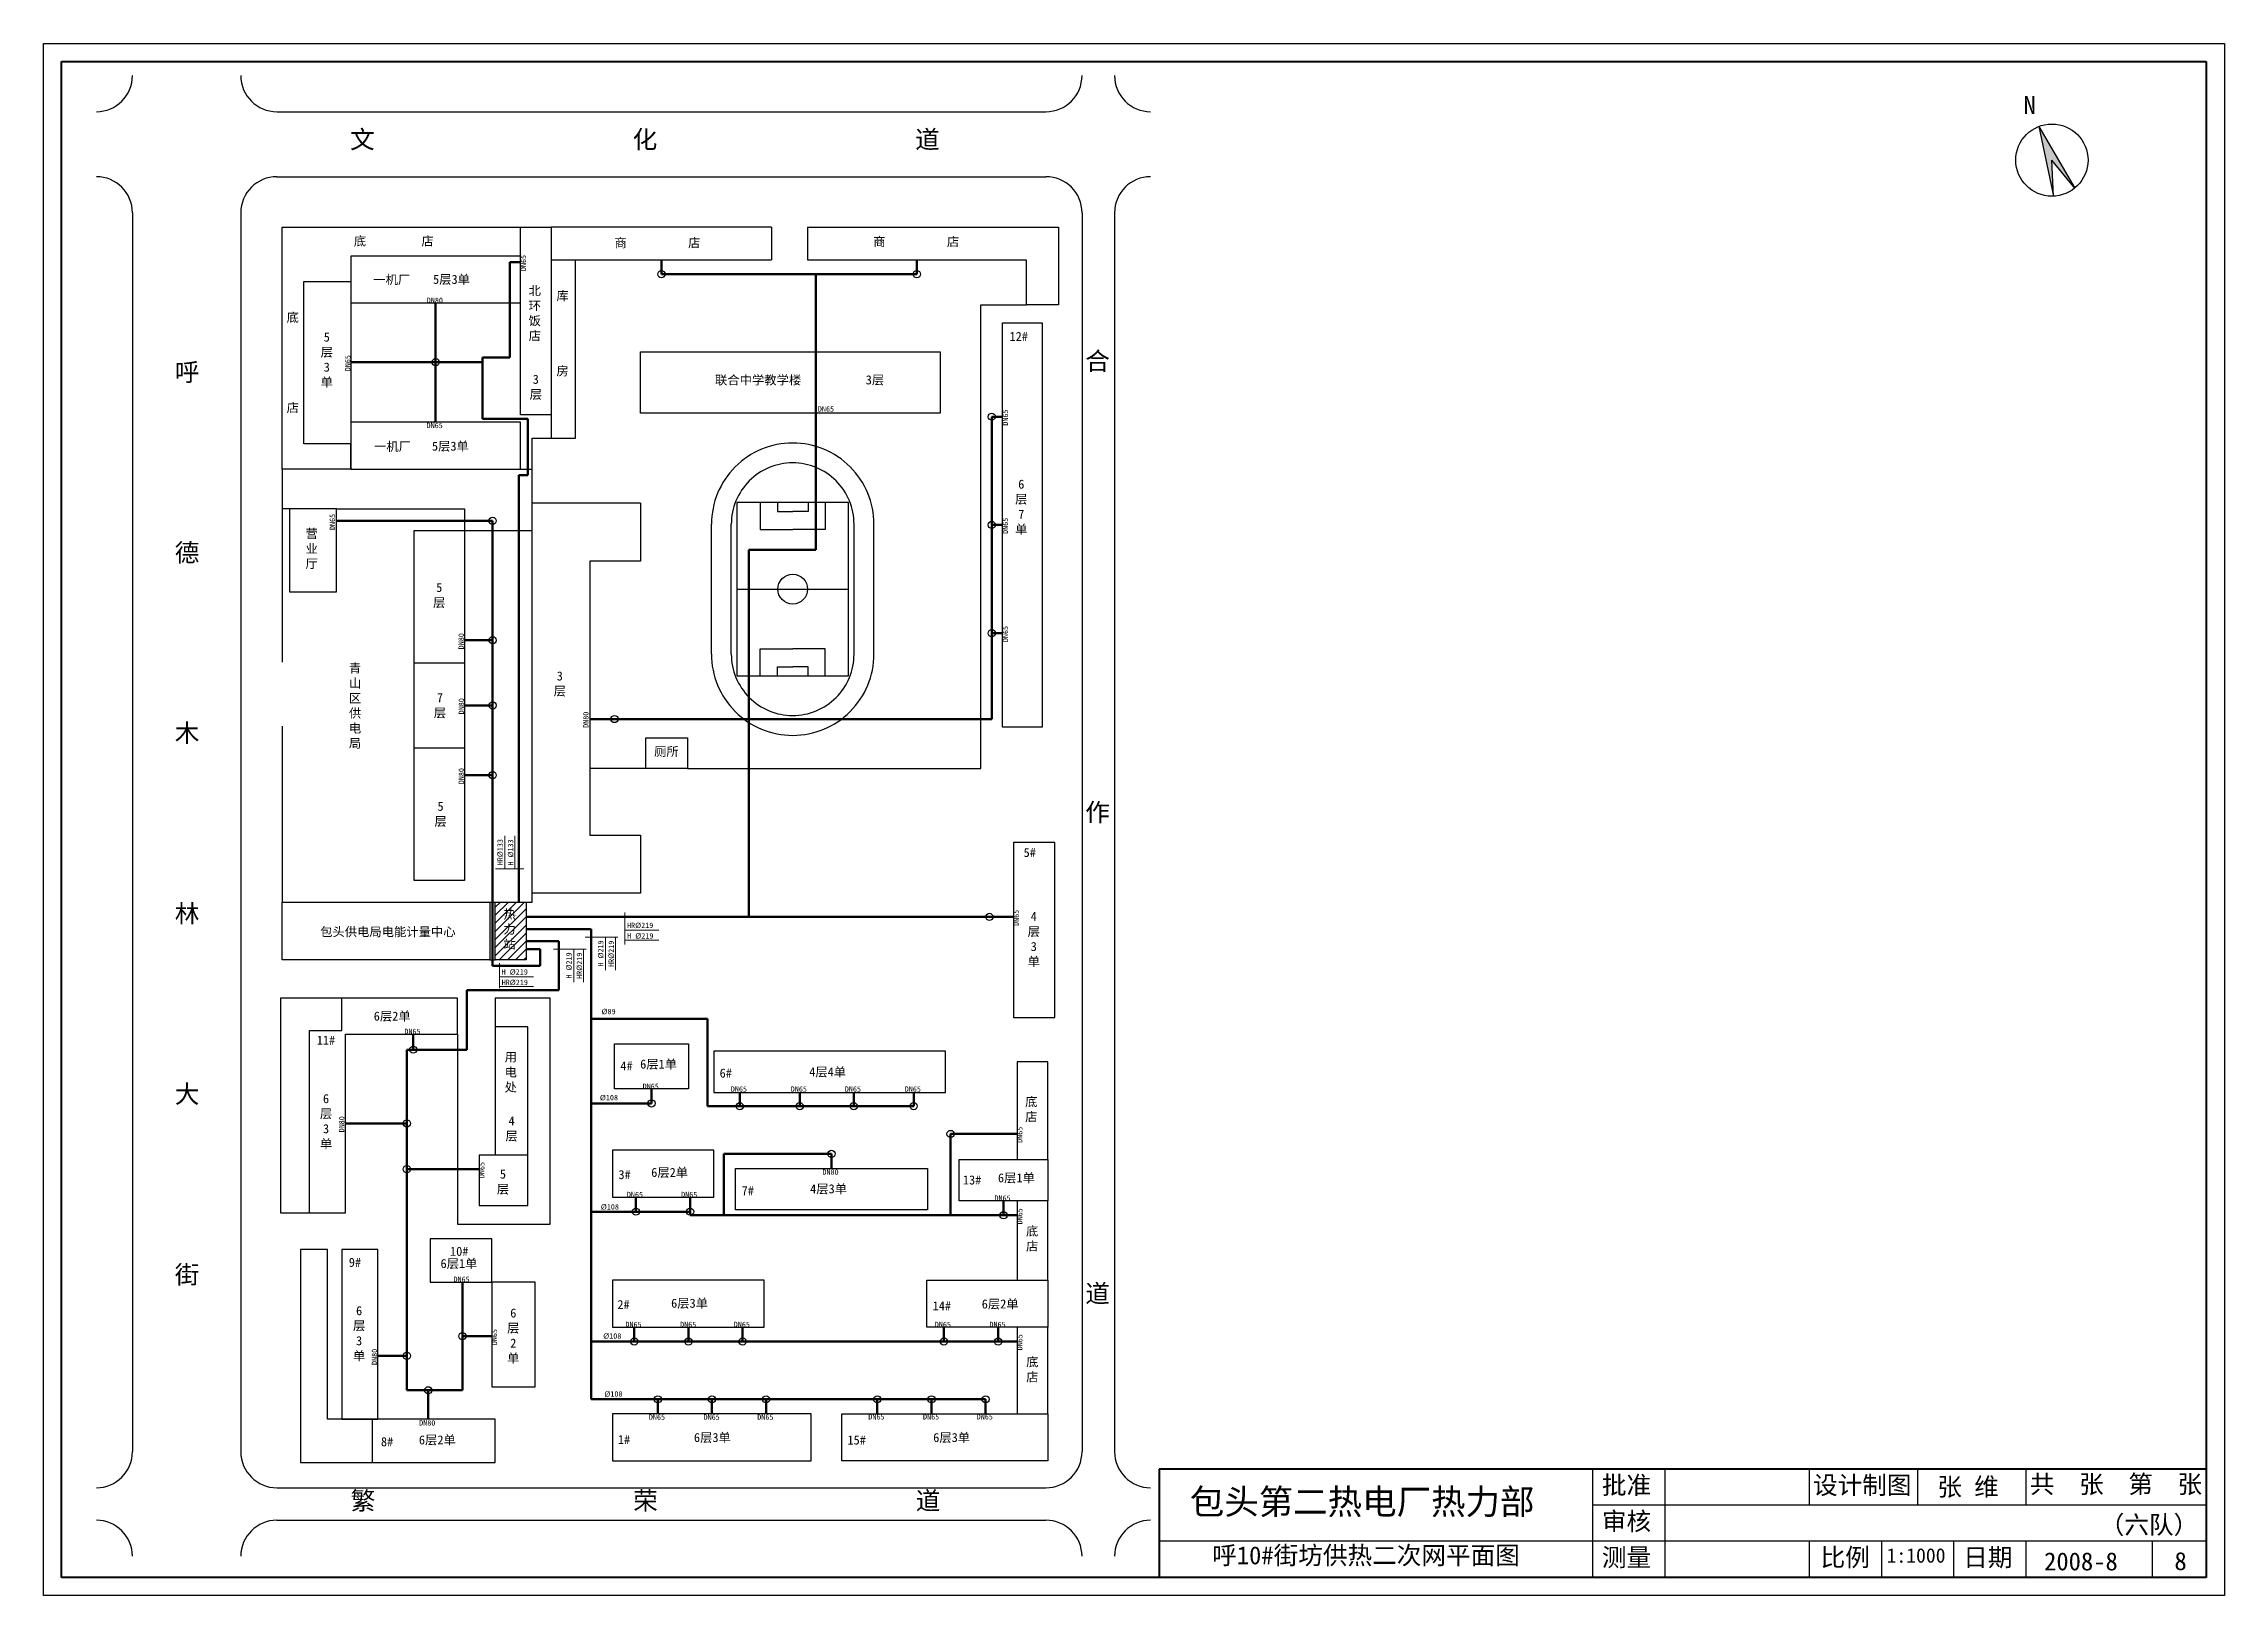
# Model space of a CAD drawing. Header units: millimetres. Extents: x 710 to 1314, y 285 to 715.
import ezdxf

# ---------------------------------------------------------------- set-up
doc = ezdxf.new("R2010")
doc.units = ezdxf.units.MM
doc.layers.add('围栏', color=3, linetype='Continuous')
doc.layers.add('边线', color=1, linetype='Continuous')
doc.layers.add('标注', color=7, linetype='Continuous', lineweight=18)
doc.layers.add('管道', color=7, linetype='Continuous', lineweight=50)

msp = doc.modelspace()

# ---------------------------------------------------------------- hatches: boundary and pattern name
msp.add_hatch(color=256).paths.add_polyline_path([(1262.82, 692.39), (1266.89, 673.07), (1266.41, 683.06), (1272.75, 675.33)])
at = {"layer": '标注'}
h = msp.add_hatch(dxfattribs=at)
h.set_pattern_fill('ANSI31', color=256, scale=0.5, style=0)
h.paths.add_polyline_path([(843.79, 477.47), (835.29, 477.47), (835.29, 461.47), (843.79, 461.47)])
h.paths.add_polyline_path([(836.92, 475.99), (841.57, 475.99), (841.57, 462.49), (836.92, 462.49)], flags=24)

# ---------------------------------------------------------------- linework, layer by layer
at = {"lineweight": 40}
for p, q in [((715.18, 290.35), (715.18, 710.35)), ((715.18, 710.35), (1309.18, 710.35)), ((1309.18, 710.35), (1309.18, 290.35)), ((1309.18, 320.35), (1019.18, 320.35)), ((1019.18, 320.35), (1019.18, 290.35)), ((1309.18, 290.35), (715.18, 290.35))]:
    msp.add_line(p, q, dxfattribs=at)
for p, q in [((774.79, 696.47), (987.79, 696.47)), ((1262.82, 692.39), (1266.89, 673.07)), ((1262.82, 692.39), (1272.75, 675.33)), ((1266.89, 673.07), (1266.41, 683.06)), ((1272.75, 675.33), (1266.41, 683.06)), ((774.79, 678.47), (987.79, 678.47)), ((734.79, 668.47), (734.79, 325.18)), ((764.79, 668.47), (764.79, 325.18)), ((776.29, 597.47), (776.29, 664.47)), ((776.29, 664.47), (842.29, 664.47)), ((842.29, 612.47), (842.29, 664.47)), ((842.29, 664.47), (850.79, 664.47)), ((911.79, 664.47), (850.79, 664.47)), ((850.79, 664.47), (850.79, 655.47)), ((850.79, 664.47), (850.79, 605.97)), ((850.79, 664.47), (850.79, 612.47)), ((911.79, 664.47), (911.79, 655.47)), ((921.79, 664.47), (991.29, 664.47)), ((921.79, 664.47), (921.79, 655.47)), ((991.29, 664.47), (991.29, 642.97)), ((997.79, 668.47), (997.79, 325.18)), ((1006.79, 668.47), (1006.79, 325.18)), ((795.29, 656.47), (795.29, 643.47)), ((842.29, 656.47), (795.29, 656.47)), ((842.29, 643.47), (842.29, 656.47)), ((850.79, 655.47), (911.79, 655.47)), ((857.49, 605.97), (857.49, 655.47)), ((921.79, 655.47), (982.29, 655.47)), ((982.29, 655.47), (982.29, 642.97)), ((782.29, 604.47), (782.29, 649.47)), ((782.29, 649.47), (795.29, 649.47)), ((795.29, 649.47), (795.29, 604.47)), ((795.29, 643.47), (842.29, 643.47)), ((991.29, 642.97), (982.29, 642.97)), ((975.79, 525.97), (975.79, 637.97)), ((975.79, 637.97), (986.79, 637.97)), ((986.79, 637.97), (986.79, 525.97)), ((875.49, 629.97), (958.49, 629.97)), ((875.49, 612.97), (875.49, 629.97)), ((958.49, 629.97), (958.49, 612.97)), ((842.29, 610.47), (795.29, 610.47)), ((795.29, 610.47), (795.29, 597.47)), ((850.79, 612.47), (842.29, 612.47)), ((842.29, 597.47), (842.29, 610.47)), ((958.49, 612.97), (875.49, 612.97)), ((795.29, 604.47), (782.29, 604.47)), ((795.29, 597.47), (795.29, 604.47)), ((850.79, 605.97), (857.49, 605.97)), ((795.29, 597.47), (776.29, 597.47)), ((795.29, 597.47), (842.29, 597.47)), ((778.29, 586.47), (778.29, 563.47)), ((791.29, 586.47), (778.29, 586.47)), ((791.29, 563.47), (791.29, 586.47)), ((875.49, 587.97), (845.49, 587.97)), ((845.49, 479.97), (845.49, 587.97)), ((875.49, 587.97), (875.49, 571.97)), ((902.15, 588.18), (902.15, 540.18)), ((933.15, 588.18), (902.15, 588.18)), ((908.65, 588.18), (908.65, 580.68)), ((913.4, 588.18), (913.4, 585.68)), ((921.9, 588.18), (921.9, 585.68)), ((926.65, 588.18), (926.65, 580.68)), ((933.15, 540.18), (933.15, 588.18)), ((812.79, 580.47), (826.79, 580.47)), ((812.79, 483.47), (812.79, 580.47)), ((826.79, 580.47), (826.79, 483.47)), ((895.15, 546.17), (895.15, 582.16)), ((900.65, 546.17), (900.65, 582.16)), ((908.65, 580.68), (917.65, 580.68)), ((913.4, 585.68), (917.65, 585.68)), ((921.9, 585.68), (917.65, 585.68)), ((926.65, 580.68), (917.65, 580.68)), ((934.65, 546.17), (934.65, 582.16)), ((940.15, 546.17), (940.15, 582.16)), ((875.49, 571.97), (861.49, 571.97)), ((861.49, 571.97), (861.49, 495.97)), ((778.29, 563.47), (791.29, 563.47)), ((902.15, 564.18), (933.15, 564.18)), ((812.79, 543.72), (826.79, 543.72)), ((908.65, 540.18), (908.65, 547.68)), ((908.65, 547.68), (917.65, 547.68)), ((926.65, 547.68), (917.65, 547.68)), ((926.65, 540.18), (926.65, 547.68)), ((902.15, 540.18), (933.15, 540.18)), ((913.4, 540.18), (913.4, 542.68)), ((913.4, 542.68), (917.65, 542.68)), ((921.9, 542.68), (917.65, 542.68)), ((921.9, 540.18), (921.9, 542.68)), ((986.79, 525.97), (975.79, 525.97)), ((812.79, 520.22), (826.79, 520.22)), ((876.99, 522.97), (888.49, 522.97)), ((876.99, 514.47), (876.99, 522.97)), ((888.49, 522.97), (888.49, 514.47)), ((888.49, 514.47), (876.99, 514.47)), ((861.49, 495.97), (875.49, 495.97)), ((875.49, 495.97), (875.49, 479.97)), ((990.29, 493.97), (978.79, 493.97)), ((978.79, 493.97), (978.79, 445.47)), ((990.29, 445.47), (990.29, 493.97)), ((826.79, 483.47), (812.79, 483.47)), ((776.29, 477.47), (833.79, 477.47)), ((776.29, 461.47), (776.29, 477.47)), ((833.79, 477.47), (833.79, 461.47)), ((835.29, 461.47), (835.29, 477.47)), ((835.29, 477.47), (843.79, 477.47)), ((843.79, 477.47), (843.79, 461.47)), ((875.49, 479.97), (845.49, 479.97)), ((833.79, 461.47), (776.29, 461.47)), ((843.79, 461.47), (835.29, 461.47)), ((824.79, 450.88), (775.79, 450.88)), ((775.79, 450.88), (775.79, 391.38)), ((792.79, 441.88), (792.79, 450.88)), ((824.79, 440.88), (824.79, 450.88)), ((783.79, 391.38), (783.79, 441.88)), ((783.79, 441.88), (792.79, 441.88)), ((835.29, 442.88), (835.29, 407.38)), ((844.29, 442.88), (835.29, 442.88)), ((844.29, 393.38), (844.29, 442.88)), ((978.79, 445.47), (990.29, 445.47)), ((793.79, 391.38), (793.79, 440.88)), ((793.79, 440.88), (824.79, 440.88)), ((868.29, 425.68), (868.29, 438.18)), ((868.29, 438.18), (888.79, 438.18)), ((888.79, 438.18), (888.79, 425.68)), ((959.99, 436.18), (895.79, 436.18)), ((895.79, 436.18), (895.79, 424.68)), ((959.99, 424.68), (959.99, 436.18)), ((988.29, 433.18), (979.79, 433.18)), ((979.79, 433.18), (979.79, 406.18)), ((988.29, 406.18), (988.29, 433.18)), ((888.79, 425.68), (868.29, 425.68)), ((895.79, 424.68), (959.99, 424.68)), ((844.29, 407.38), (830.79, 407.38)), ((830.79, 407.38), (830.79, 393.38)), ((895.79, 408.68), (867.79, 408.68)), ((867.79, 408.68), (867.79, 395.68)), ((895.79, 395.68), (895.79, 408.68)), ((963.79, 394.68), (963.79, 406.18)), ((963.79, 406.18), (988.29, 406.18)), ((979.79, 406.18), (988.29, 406.18)), ((988.29, 406.18), (988.29, 394.68)), ((901.79, 403.68), (954.99, 403.68)), ((901.79, 392.18), (901.79, 403.68)), ((954.99, 403.68), (954.99, 392.18)), ((830.79, 393.38), (844.29, 393.38)), ((867.79, 395.68), (895.79, 395.68)), ((988.29, 394.68), (963.79, 394.68)), ((988.29, 394.68), (979.79, 394.68)), ((979.79, 394.68), (979.79, 372.68)), ((988.29, 372.68), (988.29, 394.68)), ((775.79, 391.38), (783.79, 391.38)), ((783.79, 391.38), (793.79, 391.38)), ((954.99, 392.18), (901.79, 392.18)), ((781.29, 381.18), (781.29, 322.18)), ((788.79, 381.18), (781.29, 381.18)), ((788.79, 334.18), (788.79, 381.18)), ((792.79, 381.18), (792.79, 334.18)), ((802.79, 381.18), (792.79, 381.18)), ((802.79, 334.18), (802.79, 381.18)), ((834.29, 384.18), (817.29, 384.18)), ((817.29, 384.18), (817.29, 372.18)), ((834.29, 372.18), (834.29, 384.18)), ((817.29, 372.18), (834.29, 372.18)), ((834.29, 372.18), (834.29, 343.18)), ((846.29, 372.18), (834.29, 372.18)), ((846.29, 343.18), (846.29, 372.18)), ((909.79, 372.68), (867.79, 372.68)), ((867.79, 372.68), (867.79, 359.68)), ((909.79, 359.68), (909.79, 372.68)), ((954.79, 359.68), (954.79, 372.68)), ((954.79, 372.68), (988.29, 372.68)), ((979.79, 372.68), (988.29, 372.68)), ((988.29, 372.68), (988.29, 359.68)), ((867.79, 359.68), (909.79, 359.68)), ((988.29, 359.68), (954.79, 359.68)), ((988.29, 359.68), (979.79, 359.68)), ((979.79, 359.68), (979.79, 335.68)), ((988.29, 335.68), (988.29, 359.68)), ((834.29, 343.18), (846.29, 343.18)), ((801.29, 334.18), (788.79, 334.18)), ((792.79, 334.18), (802.79, 334.18)), ((801.29, 322.18), (801.29, 334.18)), ((835.29, 334.18), (801.29, 334.18)), ((835.29, 322.18), (835.29, 334.18)), ((922.79, 335.68), (867.79, 335.68)), ((867.79, 335.68), (867.79, 322.68)), ((922.79, 322.68), (922.79, 335.68)), ((931.29, 322.68), (931.29, 335.68)), ((931.29, 335.68), (988.29, 335.68)), ((979.79, 335.68), (988.29, 335.68)), ((988.29, 335.68), (988.29, 322.68)), ((781.29, 322.18), (801.29, 322.18)), ((801.29, 322.18), (835.29, 322.18)), ((867.79, 322.68), (922.79, 322.68)), ((988.29, 322.68), (931.29, 322.68)), ((1139.18, 320.35), (1139.18, 290.35)), ((1159.18, 320.35), (1159.18, 290.35)), ((1199.18, 320.35), (1199.18, 310.35)), ((1229.22, 320.35), (1229.22, 310.35)), ((1259.18, 320.35), (1259.18, 310.35)), ((774.79, 315.18), (987.79, 315.18)), ((1309.18, 310.35), (1139.18, 310.35)), ((774.79, 306.18), (987.79, 306.18)), ((1309.18, 300.35), (1019.18, 300.35)), ((1199.18, 300.35), (1199.18, 290.35)), ((1219.18, 300.35), (1219.18, 290.35)), ((1239.18, 300.35), (1239.18, 290.35)), ((1259.18, 300.35), (1259.18, 290.35)), ((1294.18, 300.35), (1294.18, 290.35))]:
    msp.add_line(p, q)
for centre, radius in [((1266.41, 683.06), 10), ((881.29, 651.47), 1), ((952.04, 651.47), 1), ((818.76, 627.05), 1), ((972.79, 611.97), 1), ((834.54, 583.11), 1), ((972.79, 581.97), 1), ((917.65, 564.18), 4.12), ((834.54, 550.01), 1), ((972.79, 551.97), 1), ((834.54, 531.97), 1), ((868.3, 528.19), 1), ((834.54, 512.62), 1), ((972.14, 473.36), 1), ((812.56, 436.57), 1), ((810.77, 416.13), 1), ((878.54, 421.68), 1), ((902.99, 420.9), 1), ((919.59, 420.9), 1), ((934.56, 420.9), 1), ((951.16, 420.9), 1), ((961.39, 413.21), 1), ((928.39, 407.68), 1), ((810.77, 403.47), 1), ((874.23, 391.68), 1), ((889.23, 391.68), 1), ((976.04, 390.68), 1), ((826.18, 357.18), 1), ((873.79, 355.68), 1), ((888.79, 355.68), 1), ((903.79, 355.68), 1), ((959.55, 355.68), 1), ((974.55, 355.68), 1), ((810.77, 351.72), 1), ((816.71, 342.18), 1), ((880.29, 339.68), 1), ((895.29, 339.68), 1), ((910.29, 339.68), 1), ((941.09, 339.68), 1), ((956.09, 339.68), 1), ((971.09, 339.68), 1)]:
    msp.add_circle(centre, radius)
for centre, radius, start, end in [((724.79, 706.47), 10, 270, 0), ((774.79, 706.47), 10, 180, 270), ((987.79, 706.47), 10, 270, 0), ((1016.79, 706.47), 10, 180, 270), ((724.79, 668.47), 10, 0, 90), ((774.79, 668.47), 10, 90, 180), ((987.79, 668.47), 10, 0, 90), ((1016.79, 668.47), 10, 90, 180), ((917.65, 582.16), 22.5, 89.99991, 180), ((917.65, 582.16), 22.5, 360, 90.00009), ((917.65, 582.16), 17, 89.99989, 180), ((917.65, 582.16), 17, 360, 90.00011), ((917.65, 546.16), 22.5, 179.97157, 270.00009), ((917.65, 546.16), 17, 179.97157, 270.00011), ((917.65, 546.16), 17, 269.99989, 0.02843), ((917.65, 546.16), 22.5, 269.99991, 0.02843), ((724.79, 325.18), 10, 270, 0), ((774.79, 325.18), 10, 180, 270), ((987.79, 325.18), 10, 270, 0), ((1016.79, 325.18), 10, 180, 270), ((724.79, 296.18), 10, 0, 90), ((774.79, 296.18), 10, 90, 180), ((987.79, 296.18), 10, 0, 90), ((1016.79, 296.18), 10, 90, 180)]:
    msp.add_arc(centre, radius, start, end)
at = {"layer": '围栏'}
for p, q in [((969.79, 514.47), (969.79, 642.97)), ((969.79, 642.97), (982.29, 642.97)), ((845.49, 587.97), (845.49, 605.97)), ((845.49, 605.97), (850.79, 605.97)), ((776.29, 597.47), (776.29, 543.91)), ((842.29, 597.47), (845.49, 597.47)), ((778.29, 586.47), (776.29, 586.47)), ((791.29, 586.47), (826.79, 586.47)), ((826.79, 586.47), (826.79, 580.47)), ((826.79, 580.47), (845.49, 580.47)), ((776.29, 526.24), (776.29, 477.47)), ((876.99, 514.47), (861.49, 514.47)), ((888.49, 514.47), (969.79, 514.47)), ((833.79, 477.47), (835.29, 477.47)), ((843.79, 477.47), (845.49, 477.47)), ((845.49, 477.47), (845.49, 479.97)), ((833.79, 461.47), (835.29, 461.47)), ((850.44, 450.88), (835.29, 450.88)), ((835.29, 450.88), (835.29, 442.88)), ((850.44, 388.19), (850.44, 450.88)), ((824.79, 440.88), (824.79, 388.19)), ((824.79, 388.19), (850.44, 388.19))]:
    msp.add_line(p, q, dxfattribs=at)
at = {"layer": '标注'}
for p, q in [((837.97, 486.68), (837.97, 495.86)), ((840.67, 486.68), (840.67, 495.83)), ((843.23, 486.68), (835.33, 486.68)), ((871.19, 465.68), (871.19, 474.56)), ((869.22, 467.78), (860.18, 467.78)), ((865.84, 458.6), (865.84, 467.78)), ((868.54, 458.6), (868.54, 467.78)), ((871.19, 469.65), (880.6, 469.65)), ((871.19, 466.94), (880.6, 466.94)), ((836.44, 453.63), (836.44, 460.54)), ((860.42, 464.46), (851.38, 464.46)), ((857.04, 455.28), (857.04, 464.46)), ((859.74, 455.28), (859.74, 464.46)), ((836.44, 456.75), (845.85, 456.75)), ((836.44, 454.05), (845.85, 454.05))]:
    msp.add_line(p, q, dxfattribs=at)
at = {"layer": '管道'}
for p, q in [((839.3, 628.35), (839.3, 654.8)), ((839.3, 654.8), (842.29, 654.8)), ((881.29, 655.47), (881.29, 651.47)), ((952.04, 655.47), (952.04, 651.47)), ((881.29, 651.47), (952.04, 651.47)), ((924.08, 575.06), (924.08, 651.47)), ((818.76, 610.47), (818.76, 643.47)), ((831.76, 611.4), (831.76, 628.35)), ((831.76, 628.35), (839.3, 628.35)), ((831.76, 627.05), (795.29, 627.05)), ((844.34, 611.4), (831.76, 611.4)), ((844.34, 595.77), (844.34, 611.4)), ((975.79, 611.97), (972.79, 611.97)), ((972.79, 528.19), (972.79, 611.97)), ((841.81, 477.47), (841.81, 595.77)), ((841.81, 595.77), (844.34, 595.77)), ((834.54, 583.11), (791.29, 583.11)), ((834.54, 459.82), (834.54, 583.11)), ((975.79, 581.97), (972.79, 581.97)), ((905.51, 473.36), (905.51, 575.06)), ((905.51, 575.06), (924.08, 575.06)), ((826.79, 550.01), (834.54, 550.01)), ((975.79, 551.97), (972.79, 551.97)), ((826.79, 531.97), (834.54, 531.97)), ((947.3, 528.19), (861.49, 528.19)), ((947.3, 528.19), (972.79, 528.19)), ((826.79, 512.62), (834.54, 512.62)), ((843.79, 473.36), (978.79, 473.36)), ((843.79, 470), (861.8, 470)), ((843.79, 466.62), (852.92, 466.62)), ((852.92, 466.62), (852.92, 453.04)), ((861.8, 470), (861.8, 339.68)), ((847.71, 459.82), (834.54, 459.82)), ((843.79, 464.38), (847.71, 464.38)), ((847.71, 464.38), (847.71, 459.82)), ((852.92, 453.04), (827.38, 453.04)), ((827.38, 453.04), (827.38, 436.57)), ((894.09, 445.15), (861.8, 445.15)), ((894.09, 420.9), (894.09, 445.15)), ((827.38, 436.57), (810.77, 436.57)), ((810.77, 436.57), (810.77, 342.18)), ((812.56, 436.57), (812.56, 440.88)), ((878.54, 421.68), (878.54, 425.68)), ((902.99, 420.9), (902.99, 424.68)), ((919.59, 420.9), (919.59, 424.68)), ((934.56, 420.9), (934.56, 424.68)), ((951.16, 420.9), (951.16, 424.68)), ((878.54, 421.68), (861.8, 421.68)), ((951.16, 420.9), (894.09, 420.9)), ((793.79, 416.13), (810.77, 416.13)), ((979.79, 413.21), (961.39, 413.21)), ((961.39, 413.21), (961.39, 390.68)), ((928.39, 407.68), (898.54, 407.68)), ((898.54, 407.68), (898.54, 390.68)), ((928.39, 403.68), (928.39, 407.68)), ((810.77, 403.47), (830.79, 403.47)), ((874.23, 391.68), (874.23, 395.68)), ((889.23, 390.68), (889.23, 395.68)), ((976.04, 390.68), (976.04, 394.68)), ((889.23, 391.68), (861.8, 391.68)), ((979.79, 390.68), (889.23, 390.68)), ((826.18, 342.18), (826.18, 372.18)), ((826.18, 357.18), (834.29, 357.18)), ((873.79, 355.68), (873.79, 359.68)), ((888.79, 355.68), (888.79, 359.68)), ((903.79, 355.68), (903.79, 359.68)), ((959.55, 355.68), (959.55, 359.68)), ((974.55, 355.68), (974.55, 359.68)), ((810.77, 351.72), (802.79, 351.72)), ((979.79, 355.68), (861.8, 355.68)), ((810.77, 342.18), (826.18, 342.18)), ((816.71, 342.18), (816.71, 334.18)), ((971.09, 339.68), (861.8, 339.68)), ((880.29, 335.68), (880.29, 339.68)), ((895.29, 335.68), (895.29, 339.68)), ((910.29, 335.68), (910.29, 339.68)), ((941.09, 335.68), (941.09, 339.68)), ((956.09, 335.68), (956.09, 339.68)), ((971.09, 335.68), (971.09, 339.68))]:
    msp.add_line(p, q, dxfattribs=at)
at = {"layer": '边线'}
for p, q in [((710.18, 715.35), (1314.18, 715.35)), ((710.18, 285.35), (710.18, 715.35)), ((1314.18, 715.35), (1314.18, 285.35)), ((1314.18, 285.35), (710.18, 285.35))]:
    msp.add_line(p, q, dxfattribs=at)

# ---------------------------------------------------------------- texts
at = {"attachment_point": 1}
for s, insert, char_height, width in [('N', (1258.56, 700.8), 5, 13.437), ('{\\fSimHei|b0|i0|c134|p2;包头第二热电厂热力部}', (1027.63, 314.81), 7, 133.3392), ('{\\fFangSong_GB2312|b0|i0|c134|p49;批准}', (1141.77, 318.41), 5, 88.5221), ('{\\fFangSong_GB2312|b0|i0|c134|p49;设计制图}', (1200.24, 318.41), 5, 88.5221), ('{\\fFangSong_GB2312|b0|i0|c134|p49;共  张  第  张}', (1260.32, 318.68), 5, 88.5221), ('{\\fFangSong_GB2312|b0|i0|c134|p49;审核}', (1141.77, 308.41), 5, 88.5221), ('{\\fSimSun|b0|i0|c134|p54;呼}10#{\\fSimSun|b0|i0|c134|p54;街坊供热二次网平面图}', (1033.83, 298.96), 5, 145.304), ('{\\fFangSong_GB2312|b0|i0|c134|p49;测量}', (1141.77, 298.41), 5, 88.5221), ('{\\fFangSong_GB2312|b0|i0|c134|p49;比例}', (1202.36, 298.41), 5, 88.5221), ('{\\fFangSong_GB2312|b0|i0|c134|p49;日期}', (1241.85, 298.41), 5, 88.5221)]:
    msp.add_mtext(s, dxfattribs=dict(at, insert=insert, char_height=char_height, width=width))
at = {"layer": '标注'}
for s, insert, char_height, width, attachment_point in [('{\\fSimSun|b0|i0|c134|p54;文                     化                     道}', (795.07, 691.29), 5, 188.3673, 1), ('{\\fSimSun|b0|i0|c134|p54;底         店}', (796.11, 661.87), 2.5, 30.6989, 1), ('{\\fSimSun|b0|i0|c134|p54;商          店}', (868.27, 661.4), 2.5, 32.3342, 1), ('{\\fSimSun|b0|i0|c134|p54;商          店}', (939.95, 661.72), 2.5, 32.3342, 1), ('{\\fSimSun|b0|i0|c134|p54;一机厂}', (801.48, 651.19), 2.5, 11.7824, 1), ('5{\\fSimSun|b0|i0|c134|p54;层}3{\\fSimSun|b0|i0|c134|p54;单}', (818.05, 651.27), 2.5, 16.5211, 1), ('{\\fSimSun|b0|i0|c134|p54;北环饭店}', (844.51, 648.15), 2.5, 3.4486, 1), ('{\\fSimSun|b0|i0|c134|p54;库\\P\\P\\P\\P\\P房}', (852.21, 646.73), 2.5, 3.1253, 1), ('{\\fSimSun|b0|i0|c134|p54;底\\P\\P\\P\\P\\P\\P店}', (777.49, 640.73), 2.5, 2.7093, 1), ('DN80', (816.3, 644.97), 1.5, 6.3469, 1), ('5{\\fSimSun|b0|i0|c134|p54;层}3{\\fSimSun|b0|i0|c134|p54;单}', (788.62, 627.65), 2.5, 4.4342, 5), ('12#', (977.7, 635.46), 2.5, 7.2859, 1), ('{\\fSimSun|b0|i0|c134|p54;合\\P\\P\\P\\P\\P\\P\\P\\P\\P\\P\\P\\P\\P\\P\\P作\\P\\P\\P\\P\\P\\P\\P\\P\\P\\P\\P\\P\\P\\P\\P\\P道}', (998.68, 629.89), 5, 5.7232, 1), ('{\\fSimSun|b0|i0|c134|p54;呼\\P\\P\\P\\P\\P\\P德\\P\\P\\P\\P\\P\\P木\\P\\P\\P\\P\\P\\P林\\P\\P\\P\\P\\P\\P大\\P\\P\\P\\P\\P\\P街}', (746.51, 626.82), 5, 8.9091, 1), ('3{\\fSimSun|b0|i0|c134|p54;层}', (846.49, 620.09), 2.5, 4.2525, 5), ('{\\fSimSun|b0|i0|c134|p54;联合中学教学楼}', (896.15, 623.38), 2.5, 31.8824, 1), ('3{\\fSimSun|b0|i0|c134|p54;层}', (937.88, 623.42), 2.5, 9.6926, 1), ('DN65', (816.25, 610.29), 1.5, 6.3469, 1), ('DN65', (924.63, 614.86), 1.5, 6.3469, 1), ('{\\fSimSun|b0|i0|c134|p54;一机厂}', (801.69, 604.97), 2.5, 11.7824, 1), ('5{\\fSimSun|b0|i0|c134|p54;层}3{\\fSimSun|b0|i0|c134|p54;单}', (817.74, 605.05), 2.5, 16.5211, 1), ('6{\\fSimSun|b0|i0|c134|p54;层}7{\\fSimSun|b0|i0|c134|p54;单}', (980.97, 586.89), 2.5, 4.4342, 5), ('{\\fSimSun|b0|i0|c134|p54;营业厅}', (782.72, 580.84), 2.5, 0.8076, 1), ('5{\\fSimSun|b0|i0|c134|p54;层}', (819.75, 562.41), 2.5, 4.2525, 5), ('{\\fSimSun|b0|i0|c134|p54;青山区供电局}', (794.74, 543.57), 2.5, 1.6086, 1), ('3{\\fSimSun|b0|i0|c134|p54;层}', (853.15, 537.89), 2.5, 4.2525, 5), ('7{\\fSimSun|b0|i0|c134|p54;层}', (819.94, 531.86), 2.5, 4.2525, 5), ('{\\fSimSun|b0|i0|c134|p54;厕所}', (879.25, 520.45), 2.5, 7.8312, 1), ('5{\\fSimSun|b0|i0|c134|p54;层}', (820.12, 501.76), 2.5, 4.2525, 5), ('5#', (981.61, 492.46), 2.5, 7.2859, 1), ('{\\fSimSun|b0|i0|c134|p54;热力站}', (837.54, 475.37), 2.5, 3.0939, 1), ('HR%%C219', (871.77, 471.77), 1.5, 13.5629, 1), ('4{\\fSimSun|b0|i0|c134|p54;层}3{\\fSimSun|b0|i0|c134|p54;单}', (984.42, 467.11), 2.5, 4.4342, 5), ('{\\fSimSun|b0|i0|c134|p54;包头供电局电能计量中心}', (786.77, 470.49), 2.5, 40.6918, 1), ('H %%C219', (871.8, 468.86), 1.5, 13.5393, 1), ('H %%C219', (837.03, 458.87), 1.5, 13.5629, 1), ('HR%%C219', (837.05, 455.97), 1.5, 13.5393, 1), ('6{\\fSimSun|b0|i0|c134|p54;层}2{\\fSimSun|b0|i0|c134|p54;单}', (801.62, 447.12), 2.5, 14.9322, 1), ('%%C89', (864.71, 447.89), 1.5, 9.9336, 1), ('DN65', (810.09, 442.38), 1.5, 6.3469, 1), ('11#', (785.82, 440.43), 2.5, 7.2859, 1), ('{\\fSimSun|b0|i0|c134|p54;用电处}', (837.87, 435.79), 2.5, 3.0205, 1), ('4#', (869.94, 433.36), 2.5, 7.2859, 1), ('6{\\fSimSun|b0|i0|c134|p54;层}1{\\fSimSun|b0|i0|c134|p54;单}', (875.4, 433.82), 2.5, 14.9322, 1), ('6#', (897.42, 431.33), 2.5, 7.2859, 1), ('4{\\fSimSun|b0|i0|c134|p54;层}4{\\fSimSun|b0|i0|c134|p54;单}', (922.22, 431.65), 2.5, 14.9322, 1), ('6{\\fSimSun|b0|i0|c134|p54;层}3{\\fSimSun|b0|i0|c134|p54;单}', (788.41, 416.62), 2.5, 4.4342, 5), ('%%C108', (864.24, 424.03), 1.5, 9.9494, 1), ('DN65', (876.08, 427.18), 1.5, 6.3469, 1), ('DN65', (900.52, 426.4), 1.5, 6.3469, 1), ('DN65', (917.12, 426.4), 1.5, 6.3469, 1), ('DN65', (932.09, 426.4), 1.5, 6.3469, 1), ('DN65', (948.69, 426.4), 1.5, 6.3469, 1), ('{\\fSimSun|b0|i0|c134|p54;底店}', (982.03, 423.39), 2.5, 4.2993, 1), ('4{\\fSimSun|b0|i0|c134|p54;层}', (839.79, 414.58), 2.5, 4.2525, 5), ('5{\\fSimSun|b0|i0|c134|p54;层}', (837.4, 399.86), 2.5, 4.2525, 5), ('3#', (869.39, 403.2), 2.5, 7.2859, 1), ('6{\\fSimSun|b0|i0|c134|p54;层}2{\\fSimSun|b0|i0|c134|p54;单}', (878.47, 403.81), 2.5, 14.9322, 1), ('7#', (903.51, 398.74), 2.5, 7.2859, 1), ('4{\\fSimSun|b0|i0|c134|p54;层}3{\\fSimSun|b0|i0|c134|p54;单}', (922.48, 399.26), 2.5, 14.9322, 1), ('DN80', (925.89, 403.4), 1.5, 6.3469, 1), ('13#', (964.8, 401.72), 2.5, 7.2859, 1), ('6{\\fSimSun|b0|i0|c134|p54;层}1{\\fSimSun|b0|i0|c134|p54;单}', (974.51, 402.3), 2.5, 14.9322, 1), ('%%C108', (864.5, 393.78), 1.5, 9.9494, 1), ('DN65', (871.73, 397.18), 1.5, 6.3469, 1), ('DN65', (886.75, 397.18), 1.5, 6.3469, 1), ('DN65', (973.55, 396.18), 1.5, 6.3469, 1), ('{\\fSimSun|b0|i0|c134|p54;底店}', (982.28, 387.54), 2.5, 4.2993, 1), ('10#', (822.74, 381.95), 2.5, 3.2191, 1), ('9#', (794.71, 378.89), 2.5, 7.2859, 1), ('6{\\fSimSun|b0|i0|c134|p54;层}1{\\fSimSun|b0|i0|c134|p54;单}', (820.12, 378.57), 2.5, 14.1717, 1), ('DN65', (823.71, 373.68), 1.5, 6.3469, 1), ('6{\\fSimSun|b0|i0|c134|p54;层}3{\\fSimSun|b0|i0|c134|p54;单}', (797.57, 357.87), 2.5, 4.4342, 5), ('6{\\fSimSun|b0|i0|c134|p54;层}2{\\fSimSun|b0|i0|c134|p54;单}', (840.27, 357.21), 2.5, 4.4342, 5), ('2#', (869.09, 367.19), 2.5, 7.2859, 1), ('6{\\fSimSun|b0|i0|c134|p54;层}3{\\fSimSun|b0|i0|c134|p54;单}', (883.98, 367.56), 2.5, 14.9322, 1), ('14#', (956.42, 366.83), 2.5, 7.2859, 1), ('6{\\fSimSun|b0|i0|c134|p54;层}2{\\fSimSun|b0|i0|c134|p54;单}', (970.01, 367.36), 2.5, 14.9322, 1), ('%%C108', (865.16, 357.98), 1.5, 9.9494, 1), ('DN65', (871.32, 361.18), 1.5, 6.3469, 1), ('DN65', (886.47, 361.18), 1.5, 6.3469, 1), ('DN65', (901.33, 361.18), 1.5, 6.3469, 1), ('DN65', (957.01, 361.18), 1.5, 6.3469, 1), ('DN65', (972.15, 361.18), 1.5, 6.3469, 1), ('{\\fSimSun|b0|i0|c134|p54;底店}', (982.31, 351.29), 2.5, 4.2993, 1), ('%%C108', (865.48, 341.92), 1.5, 9.9494, 1), ('DN80', (814.2, 333.91), 1.5, 6.3469, 1), ('DN65', (877.82, 335.51), 1.5, 6.3469, 1), ('DN65', (892.97, 335.51), 1.5, 6.3469, 1), ('DN65', (907.84, 335.51), 1.5, 6.3469, 1), ('DN65', (938.59, 335.59), 1.5, 6.3469, 1), ('DN65', (953.74, 335.59), 1.5, 6.3469, 1), ('DN65', (968.61, 335.59), 1.5, 6.3469, 1), ('8#', (803.61, 329.19), 2.5, 7.2859, 1), ('6{\\fSimSun|b0|i0|c134|p54;层}2{\\fSimSun|b0|i0|c134|p54;单}', (814.13, 329.69), 2.5, 14.9322, 1), ('1#', (869.24, 329.78), 2.5, 7.2859, 1), ('6{\\fSimSun|b0|i0|c134|p54;层}3{\\fSimSun|b0|i0|c134|p54;单}', (890.31, 330.35), 2.5, 14.9322, 1), ('15#', (932.82, 329.66), 2.5, 7.2859, 1), ('6{\\fSimSun|b0|i0|c134|p54;层}3{\\fSimSun|b0|i0|c134|p54;单}', (956.57, 330.35), 2.5, 14.9322, 1), ('{\\fSimSun|b0|i0|c134|p54;繁                     荣                     道}', (795.23, 314.08), 5, 188.3673, 1), ('{\\fKaiTi_GB2312|b0|i0|c134|p49;张 维}', (1234.67, 317.96), 5, 30.3874, 1), ('{\\fKaiTi_GB2312|b0|i0|c134|p49;（六队）}', (1279.65, 307.42), 5, 30.3874, 1), ('{\\H0.8x;1:1000}', (1220.62, 298.42), 5, 42.6517, 1), ('2008-8', (1264.25, 297.28), 5, 42.6517, 1), ('8', (1300.35, 297.36), 5, 42.6517, 1)]:
    msp.add_mtext(s, dxfattribs=dict(at, insert=insert, char_height=char_height, width=width, attachment_point=attachment_point))
at = {"layer": '标注', "char_height": 1.5, "attachment_point": 1, "rotation": 90}
for s, insert, width in [('DN65', (842.29, 652.31), 3.133), ('DN65', (793.67, 624.56), 3.133), ('DN65', (975.79, 609.47), 3.133), ('DN65', (789.39, 580.55), 3.133), ('DN65', (975.79, 579.48), 3.133), ('DN80', (825.08, 547.5), 3.133), ('DN65', (975.79, 549.5), 3.133), ('DN80', (825.12, 529.48), 3.133), ('DN80', (859.6, 525.74), 3.133), ('DN80', (825.12, 510.12), 3.133), ('HR%%C133', (835.85, 487.66), 11.8997), ('H %%C133', (838.76, 487.58), 11.9811), ('DN65', (978.79, 470.84), 3.133), ('H %%C219', (863.72, 459.58), 11.8997), ('HR%%C219', (866.63, 459.5), 11.9811), ('H %%C219', (854.92, 456.26), 11.8997), ('HR%%C219', (857.82, 456.18), 11.9811), ('DN80', (791.97, 413.65), 3.133), ('DN65', (979.79, 410.74), 3.133), ('DN65', (830.79, 400.97), 3.133), ('DN65', (979.79, 388.15), 3.133), ('DN65', (834.29, 354.68), 3.133), ('DN65', (979.79, 353.24), 3.133), ('DN80', (801.04, 349.19), 3.133)]:
    msp.add_mtext(s, dxfattribs=dict(at, insert=insert, width=width))

doc.saveas('drawing.dxf')
